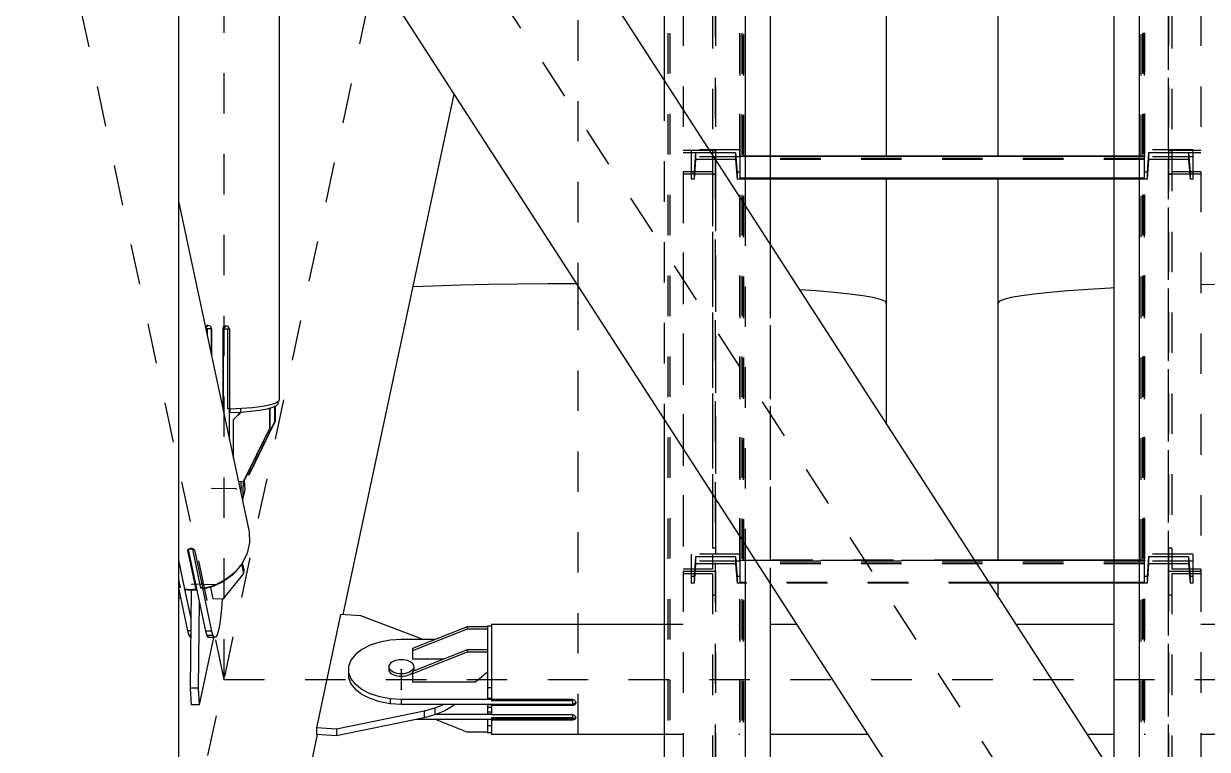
# Model space of a CAD drawing. Header units: millimetres. Extents: x 149919 to 150445, y 136651 to 136866.
# Drawn here: x 150260.593 to 150263.519, y 136696.903 to 136698.698 of the extents above; entities that cross this region are included whole.
import ezdxf

# ---------------------------------------------------------------- set-up
doc = ezdxf.new("R2010")
doc.units = ezdxf.units.MM
doc.header["$LTSCALE"] = 0.25
for name, pattern in [('CENTER', [50.8, 31.75, -6.35, 6.35, -6.35]), ('XKITLINE00', [0]), ('XKITLINE02', [4, 2, -2]), ('XKITLINE03', [6, 3, -1, 1, -1])]:
    doc.linetypes.add(name, pattern=pattern)

# ---------------------------------------------------------------- blocks, each defined once
blk = doc.blocks.new('çatıı')
at = {"color": 8, "linetype": 'CENTER'}
for p, q in [((12015, 4763.35), (12015, 6431.43)), ((11927.5, 4670.27), (11927.5, 5490.27)), ((11927.5, 4670.27), (11840, 5080.27)), ((12370, 4260.27), (11840, 5080.27)), ((11840, 4260.27), (12015, 5080.27)), ((12015, 3096.7), (12015, 4763.35)), ((11930.47, 4717.4), (11924.52, 4717.53)), ((11925.46, 4693.69), (11919.51, 4693.82)), ((11971.3, 4672.75), (11971.3, 4667.8)), ((11927.5, 4670.27), (12282.5, 4670.27))]:
    blk.add_line(p, q, dxfattribs=at)
at = {"color": 1, "linetype": 'XKITLINE03'}
for p, q in [((12049, 4289.12), (12049, 5553.53)), ((12160.98, 4289.11), (12160.98, 5553.53)), ((12054.98, 5549.66), (12055.01, 4280.28)), ((12154.98, 4280.28), (12154.98, 5549.66)), ((12049, 4896.99), (12049, 4801.11)), ((12160.98, 4801.11), (12160.98, 4896.99)), ((12055, 4799.57), (12055, 4801.27)), ((12055, 4799.75), (12154.98, 4799.75)), ((12154.98, 4801.27), (12154.98, 4799.57)), ((12049, 4795.3), (12049, 4697.01)), ((12160.98, 4697.01), (12160.98, 4795.3)), ((12055, 4699.58), (12055, 4701.28)), ((12154.98, 4701.28), (12154.98, 4699.58)), ((12049, 4697.01), (12049, 4601.13)), ((12055, 4699.76), (12154.98, 4699.76)), ((12160.98, 4601.13), (12160.98, 4697.01))]:
    blk.add_line(p, q, dxfattribs=at)
at = {"color": 116, "linetype": 'XKITLINE02', "true_color": 0x136734}
for p, q in [((12037.15, 5550.14), (12037.15, 4298.1)), ((12037.68, 5550.18), (12037.68, 4297.66)), ((12054.92, 5550.18), (12054.92, 4280.33)), ((12054.98, 5549.66), (12055.01, 4280.28)), ((12054.99, 5549.97), (12055.02, 4280.58)), ((12055.45, 5550.14), (12055.45, 4279.7)), ((12055.83, 5549.68), (12055.86, 4280.3)), ((12055.84, 5549.94), (12055.87, 4280.56)), ((12062.48, 5549.67), (12062.51, 4280.29)), ((12062.48, 5549.66), (12062.51, 4280.28)), ((12062.49, 5549.95), (12062.52, 4280.57)), ((12147.48, 5549.96), (12147.48, 4280.57)), ((12147.48, 5549.67), (12147.48, 4280.28)), ((12153.68, 5550.19), (12153.68, 4278.85)), ((12154.13, 5549.94), (12154.13, 4280.56)), ((12154.13, 5549.68), (12154.13, 4280.3)), ((12154.53, 5550.14), (12154.53, 4279.7)), ((12154.98, 5549.96), (12154.98, 4280.58)), ((12154.98, 5549.66), (12154.98, 4280.28)), ((12155.06, 5550.18), (12155.06, 4280.34)), ((12041, 4896.99), (12041, 4800.52)), ((12048.2, 4896.4), (12048.2, 4795.22)), ((12049, 4896.99), (12049, 4795.22)), ((12160.98, 4896.99), (12160.98, 4795.22)), ((12161.78, 4896.4), (12161.78, 4795.22)), ((12168.98, 4896.99), (12168.98, 4800.52)), ((12036.3, 4818.46), (12036.3, 4734.59)), ((12049, 4801.11), (12041, 4801.11)), ((12048.2, 4800.52), (12041, 4800.52)), ((12043, 4801.27), (12043, 4799.57)), ((12043, 4801.27), (12043, 4795.77)), ((12055, 4801.27), (12043, 4801.27)), ((12043, 4799.57), (12043, 4794.07)), ((12055, 4799.57), (12043, 4799.57)), ((12044.07, 4800.57), (12043.68, 4795.77)), ((12044.07, 4800.57), (12044.07, 4798.87)), ((12053.94, 4800.57), (12044.07, 4800.57)), ((12049, 4801.04), (12048.2, 4801.04)), ((12048.2, 4801.04), (12048.2, 4697.59)), ((12049, 4801.04), (12049, 4791.19)), ((12053.94, 4800.57), (12053.94, 4798.87)), ((12053.94, 4800.57), (12054.32, 4795.77)), ((12055, 4801.27), (12055, 4799.57)), ((12055, 4801.27), (12055, 4795.77)), ((12055, 4799.75), (12055, 4794.07)), ((12062.5, 4799.75), (12055, 4799.75)), ((12055, 4799.57), (12055, 4794.07)), ((12154.98, 4799.57), (12055, 4799.57)), ((12154.98, 4799.75), (12147.48, 4799.75)), ((12154.98, 4801.27), (12154.98, 4794.07)), ((12166.98, 4801.27), (12154.98, 4801.27)), ((12154.98, 4799.75), (12154.98, 4794.07)), ((12166.98, 4799.57), (12154.98, 4799.57)), ((12156.05, 4800.57), (12155.66, 4795.77)), ((12165.92, 4800.57), (12156.05, 4800.57)), ((12156.05, 4800.57), (12156.05, 4798.87)), ((12168.98, 4801.11), (12160.98, 4801.11)), ((12160.98, 4801.04), (12160.98, 4701.28)), ((12161.78, 4801.04), (12160.98, 4801.04)), ((12161.78, 4801.04), (12161.78, 4697.59)), ((12168.98, 4800.52), (12161.78, 4800.52)), ((12165.92, 4800.57), (12166.3, 4795.77)), ((12165.92, 4800.57), (12165.92, 4798.87)), ((12166.98, 4801.27), (12166.98, 4794.07)), ((12044.07, 4798.87), (12043.68, 4794.07)), ((12053.94, 4798.87), (12044.07, 4798.87)), ((12049, 4797.03), (12049, 4795.22)), ((12053.94, 4798.87), (12054.32, 4794.07)), ((12154.98, 4799.04), (12055, 4799.04)), ((12154.98, 4798.89), (12055, 4798.89)), ((12156.05, 4798.87), (12155.66, 4794.07)), ((12165.92, 4798.87), (12156.05, 4798.87)), ((12165.92, 4798.87), (12166.3, 4794.07)), ((12048.2, 4795.87), (12041, 4795.87)), ((12041, 4795.87), (12041, 4697.01)), ((12049, 4795.3), (12041, 4795.3)), ((12043, 4795.77), (12043, 4794.07)), ((12043.68, 4795.77), (12043, 4795.77)), ((12043.68, 4794.07), (12043, 4794.07)), ((12043.68, 4795.77), (12043.68, 4794.07)), ((12049, 4795.22), (12048.2, 4795.22)), ((12054.32, 4795.77), (12054.32, 4794.07)), ((12055, 4795.77), (12054.32, 4795.77)), ((12055, 4794.07), (12054.32, 4794.07)), ((12055, 4795.77), (12055, 4794.07)), ((12062.5, 4794.25), (12055, 4794.25)), ((12062.5, 4794.24), (12055, 4794.24)), ((12062.5, 4794.08), (12055, 4794.08)), ((12062.5, 4794.07), (12055, 4794.07)), ((12154.98, 4794.25), (12147.48, 4794.25)), ((12154.98, 4794.24), (12147.48, 4794.24)), ((12154.98, 4794.08), (12147.48, 4794.08)), ((12154.98, 4794.07), (12147.48, 4794.07)), ((12155.66, 4795.77), (12154.98, 4795.77)), ((12155.66, 4794.07), (12154.98, 4794.07)), ((12155.66, 4795.77), (12155.66, 4794.07)), ((12168.98, 4795.3), (12160.98, 4795.3)), ((12161.78, 4795.22), (12160.98, 4795.22)), ((12168.98, 4795.87), (12161.78, 4795.87)), ((12166.98, 4795.77), (12166.3, 4795.77)), ((12166.3, 4795.77), (12166.3, 4794.07)), ((12166.98, 4794.07), (12166.3, 4794.07)), ((12168.98, 4795.87), (12168.98, 4697.01)), ((12041, 4793.15), (12041, 4697.59)), ((12048.2, 4792.43), (12048.2, 4702.75)), ((12049, 4791.19), (12049, 4697.01)), ((12056.3, 4787.51), (12056.3, 4703.65)), ((12062.5, 4777.92), (12062.51, 4694.05)), ((12043, 4701.28), (12043, 4699.58)), ((12043, 4701.28), (12043, 4695.78)), ((12055, 4701.28), (12043, 4701.28)), ((12044.07, 4700.58), (12043.68, 4695.78)), ((12044.07, 4700.58), (12044.07, 4698.88)), ((12053.94, 4700.58), (12044.07, 4700.58)), ((12049, 4702.75), (12048.2, 4702.75)), ((12053.94, 4700.58), (12053.94, 4698.88)), ((12053.94, 4700.58), (12054.32, 4695.78)), ((12055, 4701.28), (12055, 4699.58)), ((12055, 4701.28), (12055, 4695.78)), ((12154.98, 4701.28), (12154.98, 4694.08)), ((12166.98, 4701.28), (12154.98, 4701.28)), ((12156.05, 4700.58), (12155.66, 4695.78)), ((12165.92, 4700.58), (12156.05, 4700.58)), ((12156.05, 4700.58), (12156.05, 4698.88)), ((12160.98, 4702.75), (12160.98, 4697.01)), ((12161.78, 4702.75), (12160.98, 4702.75)), ((12161.78, 4702.75), (12161.78, 4697.59)), ((12165.92, 4700.58), (12166.3, 4695.78)), ((12165.92, 4700.58), (12165.92, 4698.88)), ((12166.98, 4701.28), (12166.98, 4694.08)), ((12048.2, 4697.59), (12041, 4697.59)), ((12041, 4697.01), (12041, 4696.43)), ((12049, 4697.01), (12041, 4697.01)), ((12041, 4697.01), (12041, 4600.55)), ((12049, 4697.01), (12041, 4697.01)), ((12043, 4699.58), (12043, 4694.08)), ((12055, 4699.58), (12043, 4699.58)), ((12044.07, 4698.88), (12043.68, 4694.08)), ((12053.94, 4698.88), (12044.07, 4698.88)), ((12049, 4697.01), (12049, 4691.13)), ((12049, 4697.01), (12049, 4595.25)), ((12053.94, 4698.88), (12054.32, 4694.08)), ((12055, 4699.76), (12055, 4694.08)), ((12113.02, 4699.76), (12055, 4699.76)), ((12055, 4699.58), (12055, 4694.08)), ((12154.98, 4699.58), (12055, 4699.58)), ((12154.98, 4699.05), (12055, 4699.05)), ((12154.98, 4698.9), (12055, 4698.9)), ((12154.98, 4699.76), (12147.48, 4699.76)), ((12154.98, 4699.76), (12154.98, 4694.08)), ((12166.98, 4699.58), (12154.98, 4699.58)), ((12156.05, 4698.88), (12155.66, 4694.08)), ((12165.92, 4698.88), (12156.05, 4698.88)), ((12168.98, 4697.01), (12160.98, 4697.01)), ((12160.98, 4697.01), (12160.98, 4595.25)), ((12168.98, 4697.01), (12160.98, 4697.01)), ((12168.98, 4697.59), (12161.78, 4697.59)), ((12165.92, 4698.88), (12166.3, 4694.08)), ((12168.98, 4697.59), (12168.98, 4697.01)), ((12168.98, 4697.01), (12168.98, 4600.55)), ((12048.2, 4696.43), (12041, 4696.43)), ((12043, 4695.78), (12043, 4694.08)), ((12043.68, 4695.78), (12043, 4695.78)), ((12043.68, 4694.08), (12043, 4694.08)), ((12043.68, 4695.78), (12043.68, 4694.08)), ((12048.2, 4696.43), (12048.2, 4691.13)), ((12048.2, 4696.43), (12048.2, 4595.25)), ((12054.32, 4695.78), (12054.32, 4694.08)), ((12055, 4695.78), (12054.32, 4695.78)), ((12055, 4694.08), (12054.32, 4694.08)), ((12055, 4695.78), (12055, 4694.08)), ((12116.57, 4694.26), (12055, 4694.26)), ((12116.58, 4694.25), (12055, 4694.25)), ((12116.68, 4694.09), (12055, 4694.09)), ((12116.69, 4694.08), (12055, 4694.08)), ((12154.98, 4694.26), (12147.48, 4694.26)), ((12154.98, 4694.25), (12147.48, 4694.25)), ((12154.98, 4694.09), (12147.48, 4694.09)), ((12154.98, 4694.08), (12147.48, 4694.08)), ((12155.66, 4695.78), (12154.98, 4695.78)), ((12155.66, 4694.08), (12154.98, 4694.08)), ((12155.66, 4695.78), (12155.66, 4694.08)), ((12161.78, 4696.42), (12161.78, 4595.25)), ((12168.98, 4696.42), (12161.78, 4696.42)), ((12166.98, 4695.78), (12166.3, 4695.78)), ((12166.3, 4695.78), (12166.3, 4694.08)), ((12166.98, 4694.08), (12166.3, 4694.08)), ((12049, 4691.13), (12048.2, 4691.13)), ((12161.78, 4691.13), (12160.98, 4691.13))]:
    blk.add_line(p, q, dxfattribs=at)
at = {"color": 7, "linetype": 'XKITLINE00'}
for p, q in [((12036.3, 5057.42), (12036.3, 4818.46)), ((12056.3, 5057.42), (12056.3, 4787.51)), ((12062.5, 5057.42), (12062.5, 4777.92)), ((12147.48, 5057.42), (12147.48, 4646.44)), ((12153.68, 5057.42), (12153.68, 4636.85)), ((12147.48, 4799.75), (12062.5, 4799.75)), ((12147.48, 4794.25), (12062.5, 4794.25)), ((12147.48, 4794.24), (12062.5, 4794.24)), ((12147.48, 4794.08), (12062.5, 4794.08)), ((12147.48, 4794.07), (12062.5, 4794.07)), ((12036.3, 4734.59), (12036.3, 4298.96)), ((12056.3, 4703.65), (12056.3, 4283.12)), ((12147.48, 4699.76), (12113.02, 4699.76)), ((12062.51, 4694.05), (12062.52, 4283.12)), ((12147.48, 4694.26), (12116.57, 4694.26)), ((12147.48, 4694.25), (12116.58, 4694.25)), ((12147.48, 4694.09), (12116.68, 4694.09)), ((12147.48, 4694.08), (12116.69, 4694.08))]:
    blk.add_line(p, q, dxfattribs=at)
at = {"color": 8, "linetype": 'XKITLINE00'}
for p, q in [((12091.2, 4894.06), (12091.2, 4799.75)), ((12118.8, 4894.06), (12118.8, 4799.75)), ((11941.09, 4879.94), (11941.09, 4739.66)), ((11916.2, 4866.01), (11916.2, 4296.07)), ((12008.14, 4862.09), (12239.82, 4503.64)), ((11970.17, 4836.91), (12201.85, 4478.46)), ((11984.3, 4815.05), (11956.82, 4686.31)), ((12091.2, 4794.07), (12091.2, 4763.35)), ((12118.8, 4794.07), (12118.8, 4763.35)), ((11916.2, 4788.57), (11933.64, 4706.82)), ((11979.07, 4767.61), (11974.13, 4767.42)), ((11979.07, 4767.61), (11974.13, 4767.42)), ((11985.83, 4767.81), (11979.07, 4767.61)), ((11985.83, 4767.81), (11979.07, 4767.61)), ((11992.88, 4767.97), (11985.83, 4767.81)), ((11992.88, 4767.97), (11985.83, 4767.81)), ((12000.13, 4768.09), (11992.88, 4767.97)), ((12000.13, 4768.09), (11992.88, 4767.97)), ((12007.53, 4768.16), (12000.13, 4768.09)), ((12007.53, 4768.15), (12000.13, 4768.09)), ((12014.59, 4768.18), (12007.53, 4768.16)), ((12014.59, 4768.18), (12007.53, 4768.15)), ((12155.27, 4767.46), (12154.98, 4767.45)), ((12155.27, 4767.46), (12154.98, 4767.45)), ((12172.88, 4767.97), (12168.98, 4767.88)), ((12172.88, 4767.97), (12168.98, 4767.88)), ((12073.9, 4766.41), (12069.75, 4766.7)), ((12073.9, 4766.41), (12069.75, 4766.7)), ((12078.35, 4766.03), (12073.9, 4766.41)), ((12078.35, 4766.03), (12073.9, 4766.41)), ((12082.2, 4765.63), (12078.35, 4766.03)), ((12082.2, 4765.63), (12078.35, 4766.03)), ((12085.39, 4765.2), (12082.2, 4765.63)), ((12085.39, 4765.2), (12082.2, 4765.63)), ((12087.91, 4764.75), (12085.39, 4765.2)), ((12087.91, 4764.75), (12085.39, 4765.2)), ((12089.73, 4764.29), (12087.91, 4764.75)), ((12089.73, 4764.29), (12087.91, 4764.75)), ((12090.83, 4763.83), (12089.73, 4764.29)), ((12090.83, 4763.83), (12089.73, 4764.29)), ((12120.26, 4764.29), (12119.16, 4763.83)), ((12120.26, 4764.29), (12119.16, 4763.83)), ((12122.08, 4764.75), (12120.26, 4764.29)), ((12122.08, 4764.75), (12120.26, 4764.29)), ((12124.6, 4765.2), (12122.08, 4764.75)), ((12124.6, 4765.2), (12122.08, 4764.75)), ((12127.79, 4765.63), (12124.6, 4765.2)), ((12127.79, 4765.63), (12124.6, 4765.2)), ((12131.64, 4766.03), (12127.79, 4765.63)), ((12131.64, 4766.03), (12127.79, 4765.63)), ((12136.09, 4766.41), (12131.64, 4766.03)), ((12136.09, 4766.41), (12131.64, 4766.03)), ((12141.11, 4766.77), (12136.09, 4766.41)), ((12141.11, 4766.76), (12136.09, 4766.41)), ((12146.65, 4767.08), (12141.11, 4766.77)), ((12147.48, 4767.12), (12146.65, 4767.08)), ((12090.83, 4763.83), (12091.2, 4763.35)), ((12090.83, 4763.83), (12091.2, 4763.35)), ((12091.2, 4763.35), (12091.2, 4733.53)), ((12119.16, 4763.83), (12118.8, 4763.35)), ((12119.16, 4763.83), (12118.8, 4763.35)), ((12118.8, 4763.35), (12118.8, 4699.76)), ((11922.85, 4757.51), (11922.83, 4757.47)), ((11922.9, 4757.57), (11922.84, 4757.44)), ((11923.03, 4757.69), (11922.85, 4757.51)), ((11923.41, 4757.82), (11922.9, 4757.16)), ((11923.26, 4757.05), (11922.91, 4757.09)), ((11923.26, 4757.8), (11923.03, 4757.69)), ((11923.52, 4757.83), (11923.26, 4757.8)), ((11923.26, 4757.05), (11923.26, 4755.46)), ((11924.3, 4757.02), (11923.26, 4757.05)), ((11923.78, 4757.78), (11923.52, 4757.83)), ((11924.01, 4757.65), (11923.78, 4757.78)), ((11924.01, 4757.65), (11924.19, 4757.46)), ((11924.19, 4757.46), (11924.31, 4757.22)), ((11924.33, 4757.06), (11924.3, 4757.02)), ((11924.3, 4757.02), (11924.3, 4750.59)), ((11924.31, 4757.22), (11924.35, 4756.96)), ((11924.35, 4756.96), (11924.35, 4750.36)), ((11927.17, 4757.16), (11927.13, 4756.9)), ((11927.2, 4757), (11927.13, 4756.9)), ((11927.13, 4756.9), (11927.13, 4737.35)), ((11927.29, 4757.39), (11927.17, 4757.16)), ((11927.25, 4757.26), (11927.17, 4757.16)), ((11927.25, 4757.26), (11927.2, 4757)), ((11927.2, 4757), (11927.2, 4737.28)), ((11927.34, 4757.44), (11927.25, 4757.26)), ((11927.87, 4757.71), (11927.28, 4756.96)), ((11928.31, 4756.94), (11927.28, 4756.96)), ((11927.28, 4756.96), (11927.28, 4736.65)), ((11927.48, 4757.57), (11927.29, 4757.39)), ((11927.72, 4757.69), (11927.48, 4757.57)), ((11927.71, 4757.69), (11927.71, 4757.52)), ((11927.98, 4757.73), (11927.72, 4757.69)), ((11927.79, 4757.7), (11927.79, 4757.61)), ((11928.25, 4757.69), (11927.98, 4757.73)), ((11928.48, 4757.57), (11928.25, 4757.69)), ((11928.8, 4756.97), (11928.31, 4756.94)), ((11928.31, 4756.94), (11928.31, 4737.22)), ((11928.67, 4757.38), (11928.48, 4757.57)), ((11928.67, 4757.38), (11928.77, 4757.15)), ((11928.77, 4757.15), (11928.84, 4756.89)), ((11928.81, 4756.99), (11928.8, 4756.97)), ((11928.8, 4756.97), (11928.8, 4737.25)), ((11928.84, 4756.89), (11928.84, 4737.18)), ((11927.28, 4740.97), (11927.2, 4740.88)), ((11938.92, 4738.2), (11936.97, 4737.8)), ((11940.29, 4738.66), (11938.92, 4738.2)), ((11940.39, 4737.95), (11939.49, 4737.52)), ((11941.03, 4739.15), (11940.29, 4738.66)), ((11940.74, 4738.4), (11940.39, 4737.95)), ((11940.74, 4738.96), (11940.74, 4738.4)), ((11941.09, 4739.66), (11941.03, 4739.15)), ((11927.2, 4737.28), (11927.15, 4737.22)), ((11927.28, 4737.37), (11927.17, 4737.23)), ((11928.8, 4737.25), (11928.31, 4737.22)), ((11928.76, 4737.21), (11928.31, 4737.22)), ((11928.8, 4737.25), (11928.76, 4737.21)), ((11928.76, 4737.21), (11928.76, 4729.68)), ((11931.77, 4737.28), (11928.84, 4737.18)), ((11928.89, 4737.18), (11928.89, 4736.26)), ((11931.55, 4736.35), (11928.89, 4736.26)), ((11931.64, 4736.36), (11929.75, 4734.53)), ((11931.59, 4736.35), (11929.88, 4734.69)), ((11931.21, 4736.34), (11931.06, 4736.19)), ((11931.17, 4736.34), (11931.06, 4736.19)), ((11931.06, 4736.19), (11931.06, 4735.83)), ((11931.55, 4737.27), (11931.55, 4736.35)), ((11934.03, 4736.53), (11931.55, 4736.35)), ((11934.54, 4737.49), (11931.77, 4737.28)), ((11936.25, 4736.8), (11934.03, 4736.53)), ((11936.97, 4737.8), (11934.54, 4737.49)), ((11938.09, 4737.13), (11936.25, 4736.8)), ((11938.66, 4737.29), (11938.09, 4737.13)), ((11938.68, 4737.29), (11938.66, 4737.29)), ((11939.49, 4737.52), (11938.68, 4737.3)), ((11938.68, 4737.3), (11938.68, 4737.29)), ((11938.68, 4737.29), (11938.68, 4732.36)), ((11938.81, 4737.33), (11938.81, 4732.53)), ((11939.98, 4737.76), (11939.98, 4734.02)), ((11940.11, 4737.82), (11940.11, 4734.19)), ((11929.88, 4734.69), (11929.75, 4734.53)), ((11929.75, 4734.53), (11929.75, 4725.04)), ((11938.68, 4732.36), (11932.23, 4719.19)), ((11938.81, 4732.53), (11932.36, 4719.36)), ((11939.98, 4734.02), (11933.53, 4720.85)), ((11940.11, 4734.19), (11933.66, 4721.02)), ((11938.81, 4732.53), (11938.68, 4732.36)), ((11940.11, 4734.19), (11939.98, 4734.02)), ((11933.53, 4720.85), (11933.1, 4720.86)), ((11933.66, 4721.02), (11933.53, 4720.85)), ((11932.23, 4719.19), (11931, 4719.22)), ((11931.62, 4719.21), (11931.64, 4718.91)), ((11931.64, 4718.91), (11931.66, 4718.42)), ((11931.66, 4718.42), (11931.67, 4717.9)), ((11931.67, 4717.9), (11931.66, 4717.36)), ((11932.17, 4719.19), (11932.14, 4716.84)), ((11932.36, 4719.36), (11932.23, 4719.19)), ((11932.44, 4719.52), (11932.59, 4717.24)), ((11931.64, 4716.82), (11931.61, 4716.32)), ((11931.66, 4717.36), (11931.64, 4716.82)), ((11932.14, 4716.84), (11932.04, 4714.34)), ((11932.59, 4717.24), (11932.05, 4714.7)), ((11933.64, 4706.82), (11933.74, 4704.15)), ((11933.74, 4704.15), (11933.15, 4701.49)), ((11918.47, 4702.3), (11918.46, 4702.17)), ((11918.46, 4702.17), (11920.5, 4692.58)), ((11918.57, 4702.42), (11918.47, 4702.3)), ((11918.56, 4702.42), (11920.55, 4693.11)), ((11918.74, 4702.53), (11918.57, 4702.42)), ((11918.6, 4702.45), (11922.92, 4682.23)), ((11918.62, 4702.36), (11918.61, 4702.22)), ((11919.63, 4702.49), (11918.71, 4702.51)), ((11918.96, 4702.61), (11918.74, 4702.53)), ((11919.22, 4702.65), (11918.96, 4702.61)), ((11919.49, 4702.65), (11919.22, 4702.65)), ((11919.74, 4702.61), (11919.49, 4702.65)), ((11919.81, 4702.58), (11919.63, 4702.49)), ((11919.63, 4702.49), (11921.67, 4692.9)), ((11919.94, 4702.53), (11919.74, 4702.61)), ((11920.07, 4702.42), (11919.94, 4702.53)), ((11920.07, 4702.42), (11920.16, 4702.32)), ((11920.16, 4702.32), (11922.2, 4692.72)), ((11933.15, 4701.49), (11931.92, 4698.98)), ((11916.2, 4699.82), (11917.73, 4692.64)), ((11931.92, 4698.98), (11930.1, 4696.75)), ((11931.22, 4698.01), (11930.25, 4696.93)), ((11931.49, 4698.46), (11931.22, 4698.01)), ((11931.77, 4698.81), (11932.27, 4696.48)), ((11931.98, 4699.11), (11932.35, 4697.36)), ((11932.35, 4697.36), (11932.27, 4696.48)), ((11916.2, 4695), (11916.62, 4693.01)), ((11927.37, 4694.52), (11924.95, 4693.34)), ((11927.78, 4694.9), (11925.08, 4693.53)), ((11932.27, 4696.48), (11927.21, 4690.15)), ((11929.49, 4696.1), (11927.37, 4694.52)), ((11930.1, 4696.75), (11927.78, 4694.9)), ((11930.04, 4696.7), (11929.49, 4696.1)), ((12118.8, 4694.08), (12118.8, 4690.83)), ((11916.62, 4693.01), (11916.2, 4693.25)), ((11916.62, 4693.01), (11916.2, 4693.02)), ((11916.2, 4692.91), (11918.45, 4682.33)), ((11916.2, 4692.87), (11916.2, 4692.76)), ((11919.1, 4692.47), (11917.73, 4692.64)), ((11917.73, 4692.64), (11919.29, 4685.35)), ((11917.81, 4692.63), (11917.85, 4692.44)), ((11918.54, 4692.38), (11917.85, 4692.44)), ((11918.51, 4692.55), (11918.54, 4692.38)), ((11919.24, 4692.34), (11918.54, 4692.38)), ((11919.38, 4692.34), (11919.08, 4668.15)), ((11920.5, 4692.58), (11919.1, 4692.47)), ((11919.93, 4692.35), (11919.24, 4692.34)), ((11919.89, 4692.53), (11919.93, 4692.35)), ((11920.63, 4692.38), (11919.93, 4692.35)), ((11920.55, 4693.11), (11920.5, 4692.58)), ((11920.56, 4693.25), (11920.53, 4692.86)), ((11920.53, 4692.86), (11920.63, 4692.38)), ((11920.67, 4692.77), (11920.63, 4692.38)), ((11920.71, 4692.56), (11920.65, 4692.56)), ((11922.12, 4693.11), (11921.67, 4692.9)), ((11922.12, 4692.89), (11921.67, 4692.9)), ((11922.14, 4693.05), (11922.12, 4692.89)), ((11922.12, 4692.89), (11924.4, 4682.2)), ((11925.08, 4693.53), (11922.2, 4692.72)), ((11922.31, 4692.75), (11922.34, 4692.6)), ((11924.95, 4693.34), (11922.34, 4692.6)), ((11924.11, 4693.1), (11924.73, 4690.21)), ((11924.92, 4693.48), (11924.95, 4693.34)), ((11916.3, 4690.39), (11916.2, 4690.48)), ((11916.74, 4690.38), (11916.3, 4690.39)), ((11921.33, 4689.67), (11921.06, 4668.11)), ((11927.21, 4690.15), (11924.73, 4690.21)), ((11926.9, 4688.64), (11926.68, 4686.24)), ((11926.99, 4690.16), (11926.9, 4688.64)), ((11926.68, 4686.24), (11926.41, 4684.16)), ((11956.29, 4686.34), (11950.31, 4658.31)), ((11961.26, 4686.01), (11956.29, 4686.34)), ((11976.68, 4680.15), (11961.26, 4686.01)), ((11919.25, 4682.31), (11918.45, 4682.33)), ((11918.45, 4682.33), (11918.76, 4681.27)), ((11926.09, 4682.5), (11925.75, 4681.33)), ((11926.41, 4684.16), (11926.09, 4682.5)), ((11987.6, 4683.28), (11974.1, 4677.92)), ((11987.6, 4682.72), (11974.1, 4677.36)), ((11992.6, 4683.28), (11987.6, 4683.28)), ((11987.6, 4683.28), (11987.6, 4682.72)), ((11992.6, 4682.72), (11987.6, 4682.72)), ((11993.6, 4683.47), (11992.6, 4683.47)), ((11992.6, 4683.47), (11992.6, 4683.28)), ((11992.6, 4683.28), (11992.6, 4683.26)), ((11992.6, 4683.26), (11992.6, 4677.1)), ((11993.6, 4683.89), (11993.6, 4665.33)), ((12041, 4683.89), (11993.6, 4683.89)), ((12055.01, 4683.89), (12054.72, 4683.89)), ((12069.07, 4683.89), (12062.51, 4683.89)), ((12147.48, 4683.89), (12123.28, 4683.89)), ((12155.27, 4683.89), (12154.98, 4683.89)), ((12216.4, 4683.89), (12168.98, 4683.89)), ((11919.24, 4681.26), (11918.76, 4681.27)), ((11918.76, 4681.27), (11919.09, 4680.77)), ((11919.23, 4680.76), (11919.09, 4680.77)), ((11924.86, 4680.64), (11921.33, 4663.97)), ((11924.4, 4682.2), (11922.92, 4682.23)), ((11922.92, 4682.23), (11923.22, 4681.17)), ((11924.7, 4681.14), (11923.22, 4681.17)), ((11923.22, 4681.17), (11923.55, 4680.67)), ((11925.04, 4680.63), (11923.55, 4680.67)), ((11924.4, 4682.2), (11924.7, 4681.14)), ((11924.7, 4681.14), (11925.04, 4680.63)), ((11925.39, 4680.7), (11925.04, 4680.63)), ((11925.75, 4681.33), (11925.39, 4680.7)), ((11965.97, 4679.51), (11963.6, 4678.74)), ((11968.57, 4679.99), (11965.97, 4679.51)), ((11971.3, 4680.15), (11968.57, 4679.99)), ((11979.71, 4680.15), (11971.3, 4680.15)), ((11959.95, 4676.45), (11958.84, 4675.04)), ((11961.56, 4677.7), (11959.95, 4676.45)), ((11963.6, 4678.74), (11961.56, 4677.7)), ((11974.1, 4677.92), (11974.1, 4675.29)), ((11987.6, 4677.64), (11974.1, 4672.27)), ((11987.6, 4677.07), (11974.1, 4671.71)), ((11992.6, 4677.64), (11987.6, 4677.64)), ((11987.6, 4677.64), (11987.6, 4677.07)), ((11992.6, 4677.07), (11987.6, 4677.07)), ((11992.6, 4677.77), (11992.44, 4677.64)), ((11992.6, 4677.1), (11992.6, 4677.07)), ((11992.6, 4677.07), (11992.6, 4677.05)), ((11992.6, 4677.05), (11992.6, 4670.89)), ((11958.84, 4675.04), (11958.27, 4673.52)), ((11958.27, 4673.52), (11958.27, 4670.74)), ((11968.24, 4673.71), (11968.2, 4673.41)), ((11968.38, 4674.01), (11968.24, 4673.71)), ((11968.61, 4674.29), (11968.38, 4674.01)), ((11968.92, 4674.54), (11968.61, 4674.29)), ((11969.3, 4674.75), (11968.92, 4674.54)), ((11969.75, 4674.93), (11969.3, 4674.75)), ((11970.24, 4675.06), (11969.75, 4674.93)), ((11970.76, 4675.13), (11970.24, 4675.06)), ((11971.3, 4675.16), (11970.76, 4675.13)), ((11971.83, 4675.13), (11971.3, 4675.16)), ((11972.36, 4675.06), (11971.83, 4675.13)), ((11972.85, 4674.93), (11972.36, 4675.06)), ((11973.29, 4674.75), (11972.85, 4674.93)), ((11973.67, 4674.54), (11973.29, 4674.75)), ((11973.98, 4674.29), (11973.67, 4674.54)), ((11973.98, 4674.29), (11974.21, 4674.01)), ((11981.7, 4675.29), (11974.1, 4675.29)), ((11974.21, 4674.01), (11974.35, 4673.71)), ((11974.35, 4673.71), (11974.4, 4673.41)), ((11958.27, 4671.98), (11958.84, 4670.46)), ((11958.27, 4670.74), (11958.84, 4669.23)), ((11968.2, 4673.41), (11968.2, 4672.75)), ((11968.2, 4673.41), (11968.24, 4673.11)), ((11968.2, 4672.75), (11968.24, 4672.45)), ((11968.24, 4673.11), (11968.38, 4672.81)), ((11968.24, 4672.45), (11968.38, 4672.15)), ((11968.38, 4672.81), (11968.61, 4672.54)), ((11968.38, 4672.15), (11968.61, 4671.87)), ((11968.92, 4672.29), (11968.61, 4672.54)), ((11968.92, 4671.62), (11968.61, 4671.87)), ((11969.3, 4672.07), (11968.92, 4672.29)), ((11969.3, 4671.41), (11968.92, 4671.62)), ((11969.75, 4671.89), (11969.3, 4672.07)), ((11969.75, 4671.23), (11969.3, 4671.41)), ((11970.24, 4671.77), (11969.75, 4671.89)), ((11970.24, 4671.1), (11969.75, 4671.23)), ((11970.76, 4671.69), (11970.24, 4671.77)), ((11970.76, 4671.03), (11970.24, 4671.1)), ((11971.3, 4671.66), (11970.76, 4671.69)), ((11971.3, 4671), (11970.76, 4671.03)), ((11971.83, 4671.69), (11971.3, 4671.66)), ((11971.3, 4671.66), (11971.3, 4671)), ((11971.83, 4671.03), (11971.3, 4671)), ((11972.36, 4671.77), (11971.83, 4671.69)), ((11972.36, 4671.1), (11971.83, 4671.03)), ((11972.85, 4671.89), (11972.36, 4671.77)), ((11972.85, 4671.23), (11972.36, 4671.1)), ((11973.29, 4672.07), (11972.85, 4671.89)), ((11973.29, 4671.41), (11972.85, 4671.23)), ((11973.67, 4672.29), (11973.29, 4672.07)), ((11973.67, 4671.62), (11973.29, 4671.41)), ((11973.98, 4672.54), (11973.67, 4672.29)), ((11973.98, 4671.87), (11973.67, 4671.62)), ((11974.21, 4672.81), (11973.98, 4672.54)), ((11974.1, 4672.01), (11973.98, 4671.87)), ((11974.1, 4672.27), (11974.1, 4669.64)), ((11974.35, 4673.11), (11974.21, 4672.81)), ((11974.35, 4672.45), (11974.31, 4672.36)), ((11974.4, 4673.41), (11974.35, 4673.11)), ((11974.4, 4672.75), (11974.35, 4672.45)), ((11974.4, 4673.41), (11974.4, 4672.75)), ((11992.6, 4672.12), (11989.6, 4669.64)), ((11992.6, 4670.89), (11992.6, 4665.56)), ((11921.06, 4668.11), (11919.08, 4668.15)), ((11919.08, 4668.15), (11919.35, 4664.01)), ((11921.06, 4668.11), (11921.33, 4663.97)), ((11958.84, 4670.46), (11959.95, 4669.05)), ((11958.84, 4669.23), (11959.95, 4667.81)), ((11961.56, 4667.8), (11959.95, 4669.05)), ((11961.56, 4666.56), (11959.95, 4667.81)), ((11963.6, 4666.76), (11961.56, 4667.8)), ((11989.6, 4669.64), (11974.1, 4669.64)), ((11993.6, 4668.18), (11992.6, 4668.18)), ((11963.6, 4665.53), (11961.56, 4666.56)), ((11965.97, 4665.99), (11963.6, 4666.76)), ((11965.97, 4664.75), (11963.6, 4665.53)), ((11968.57, 4665.51), (11965.97, 4665.99)), ((11968.57, 4664.28), (11965.97, 4664.75)), ((11971.3, 4665.35), (11968.57, 4665.51)), ((11968.57, 4665.51), (11968.57, 4664.28)), ((11993.6, 4665.35), (11971.3, 4665.35)), ((11971.3, 4665.35), (11971.3, 4664.11)), ((11993.6, 4665.56), (11992.6, 4665.56)), ((11993.6, 4665.33), (11993.6, 4664.98)), ((12013.6, 4665.33), (11993.6, 4665.33)), ((12013.6, 4664.98), (11993.6, 4664.98)), ((12013.6, 4665.33), (12013.6, 4664.11)), ((12013.86, 4665.26), (12013.6, 4665.33)), ((12014.1, 4665.18), (12013.86, 4665.26)), ((12014.28, 4665.01), (12014.1, 4665.18)), ((12014.28, 4665.01), (12014.4, 4664.8)), ((12014.4, 4664.8), (12014.45, 4664.56)), ((12014.42, 4664.73), (12014.4, 4664.67)), ((11921.33, 4663.97), (11919.35, 4664.01)), ((11976.92, 4662.46), (11955.27, 4657.97)), ((11971.3, 4664.11), (11968.57, 4664.28)), ((12013.6, 4664.11), (11971.3, 4664.11)), ((11979.61, 4663.18), (11976.92, 4662.46)), ((11976.92, 4662.46), (11976.92, 4660.81)), ((11981.89, 4664.11), (11979.61, 4663.18)), ((11979.61, 4663.18), (11979.61, 4661.53)), ((11982.02, 4662.52), (11979.61, 4661.53)), ((11984.08, 4663.74), (11982.02, 4662.52)), ((11984.51, 4664.11), (11984.08, 4663.74)), ((11992.6, 4664.11), (11992.6, 4662.79)), ((11993.6, 4663.99), (11992.6, 4663.99)), ((11993.6, 4663.38), (11992.6, 4663.38)), ((11992.6, 4662.79), (11992.6, 4661.68)), ((11993.6, 4662.22), (11992.6, 4662.22)), ((11993.6, 4664.11), (11993.6, 4663.99)), ((11993.6, 4664.11), (11993.6, 4661.5)), ((12013.6, 4663.81), (11993.6, 4663.81)), ((12013.86, 4664.19), (12013.6, 4664.15)), ((12013.6, 4664.11), (12013.6, 4663.81)), ((12013.86, 4663.85), (12013.6, 4663.81)), ((12014.1, 4664.29), (12013.86, 4664.19)), ((12013.86, 4664.19), (12013.86, 4663.85)), ((12014.1, 4663.95), (12013.86, 4663.85)), ((12014.28, 4664.46), (12014.1, 4664.29)), ((12014.28, 4664.12), (12014.1, 4663.95)), ((12014.4, 4664.67), (12014.28, 4664.46)), ((12014.4, 4664.33), (12014.28, 4664.12)), ((12014.45, 4664.56), (12014.4, 4664.33)), ((11976.92, 4660.81), (11955.27, 4656.32)), ((11993.6, 4660.4), (11974.95, 4660.4)), ((11979.61, 4661.53), (11976.92, 4660.81)), ((11987.6, 4657.27), (11979.71, 4660.4)), ((11993.6, 4661.64), (11979.87, 4661.64)), ((11993.6, 4661.68), (11992.6, 4661.68)), ((11992.6, 4660.4), (11992.6, 4657.71)), ((12013.6, 4661.5), (11993.6, 4661.5)), ((12013.6, 4660.77), (11993.6, 4660.77)), ((11993.6, 4660.77), (11993.6, 4660.4)), ((12013.6, 4660.55), (11993.6, 4660.55)), ((11993.6, 4660.4), (11993.6, 4660.21)), ((12013.6, 4660.21), (11993.6, 4660.21)), ((11993.6, 4660.21), (11993.6, 4656.66)), ((12013.6, 4661.5), (12013.6, 4660.55)), ((12013.86, 4661.47), (12013.6, 4661.5)), ((12013.86, 4660.6), (12013.6, 4660.57)), ((12013.6, 4660.55), (12013.6, 4660.21)), ((12013.86, 4660.25), (12013.6, 4660.21)), ((12014.1, 4661.38), (12013.86, 4661.47)), ((12014.1, 4660.67), (12013.86, 4660.6)), ((12014.1, 4660.33), (12013.86, 4660.25)), ((12014.28, 4661.23), (12014.1, 4661.38)), ((12014.13, 4660.69), (12014.1, 4660.67)), ((12014.28, 4660.47), (12014.11, 4660.34)), ((12014.28, 4660.81), (12014.13, 4660.69)), ((12014.28, 4661.23), (12014.4, 4661.05)), ((12014.4, 4660.99), (12014.28, 4660.81)), ((12014.4, 4660.65), (12014.28, 4660.47)), ((12014.4, 4661.05), (12014.45, 4660.85)), ((12014.45, 4660.85), (12014.4, 4660.65)), ((11950.49, 4656.64), (11916.2, 4495.94)), ((11955.27, 4657.97), (11950.31, 4658.31)), ((11950.31, 4658.31), (11950.31, 4656.66)), ((11955.27, 4656.32), (11950.31, 4656.66)), ((11955.27, 4657.97), (11955.27, 4656.32)), ((11992.6, 4657.27), (11987.6, 4657.27)), ((11993.6, 4658.84), (11992.6, 4658.84)), ((11992.6, 4657.71), (11992.6, 4657.12)), ((11992.6, 4657.12), (11992.6, 4657.07)), ((11993.6, 4657.07), (11992.6, 4657.07)), ((12041, 4656.66), (11993.6, 4656.66)), ((12055.01, 4656.66), (12054.72, 4656.66)), ((12086.67, 4656.66), (12062.51, 4656.66)), ((12147.48, 4656.66), (12140.88, 4656.66)), ((12155.27, 4656.66), (12154.98, 4656.66)), ((12216.4, 4656.66), (12168.98, 4656.66))]:
    blk.add_line(p, q, dxfattribs=at)
at = {"color": 1, "linetype": 'XKITLINE00'}
for centre in [(12049, 4801.11), (12055, 4801.27), (12055, 4799.75), (12055, 4799.57), (12154.98, 4801.27), (12154.98, 4799.75), (12154.98, 4799.57), (12160.98, 4801.11), (12049, 4795.3), (12160.98, 4795.3), (12055, 4701.28), (12154.98, 4701.28), (12049, 4697.01), (12049, 4697.01), (12055, 4699.76), (12055, 4699.58), (12154.98, 4699.76), (12154.98, 4699.58), (12160.98, 4697.01), (12160.98, 4697.01)]:
    blk.add_circle(centre, 0.05, dxfattribs=at)
at = {"color": 8, "linetype": 'XKITLINE00'}
for centre in [(12015, 4763.35), (12015, 4763.35), (11924.52, 4717.53), (11930.47, 4717.4), (11919.51, 4693.82), (11925.46, 4693.69), (11971.3, 4672.75), (11927.5, 4670.27), (11927.5, 4670.27), (11927.5, 4670.27), (11971.3, 4667.8)]:
    blk.add_circle(centre, 0.05, dxfattribs=at)

msp = doc.modelspace()

# ---------------------------------------------------------------- block references
at = {"xscale": 0.009999943142843078, "yscale": 0.009999943142843078, "zscale": 0.009999943142843078}
msp.add_blockref('çatıı', (150141.8141, 136650.3731), dxfattribs=at)

doc.saveas('drawing.dxf')
